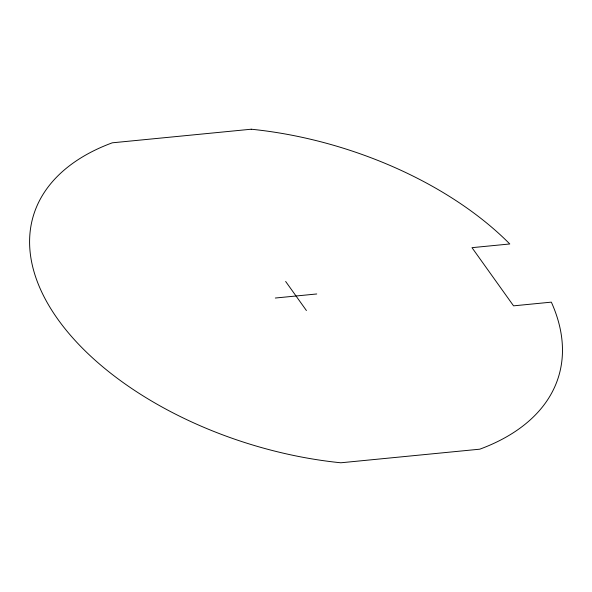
<?xml version="1.0" encoding="UTF-8"?>
<svg xmlns="http://www.w3.org/2000/svg" width="592" height="592" viewBox="0 0 592 592"><rect width="100%" height="100%" fill="white"/><g stroke="black" fill="none" stroke-linecap="round" stroke-linejoin="round"><path stroke-width="0.89" d="M275.324 298.028L316.742 293.972M285.647 281.459L306.419 310.541M251.223 129.219L112.295 142.813A274.651 155.171 17.1 0 0 57.875 319.303A274.651 155.171 17.1 0 0 340.844 462.781L479.772 449.187A274.651 155.171 17.1 0 0 551.337 302.142L513.553 305.842L471.994 247.663L509.786 243.971A274.651 155.171 17.1 0 0 251.223 129.219"/></g></svg>
